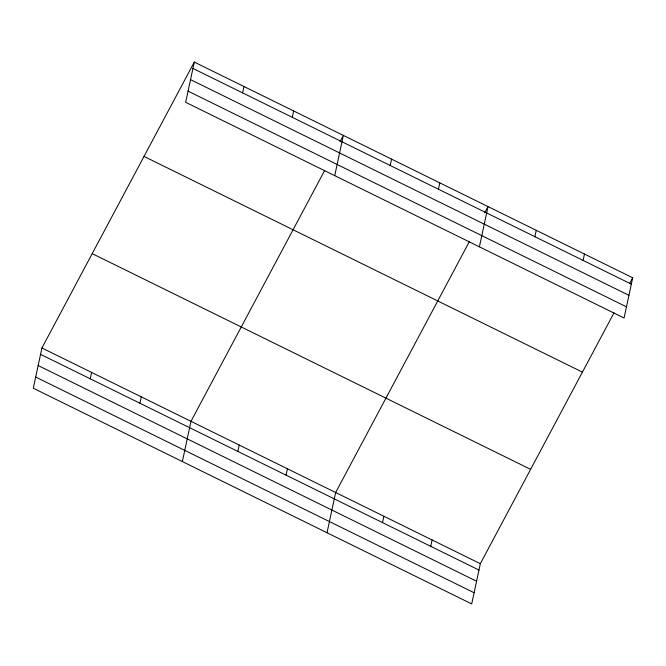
<?xml version="1.0" encoding="UTF-8"?>
<svg xmlns="http://www.w3.org/2000/svg" width="666" height="666" viewBox="0 0 666 666"><rect width="100%" height="100%" fill="white"/><g stroke="black" fill="none" stroke-linecap="round" stroke-linejoin="round"><path stroke-width="1" d="M194.297 62.071L185.672 102.306L624.075 318.015L632.7 277.78L194.297 62.071L41.925 347.985L33.3 388.22L471.703 603.929L480.328 563.694L614.027 312.82M90.243 378.804L91.608 372.436M139.935 403.246L141.3 396.878M242.615 92.882L243.981 86.522M182.359 461.563L190.984 421.328L324.675 170.454M292.299 117.333L293.664 110.964M237.845 451.423L239.211 445.055M334.732 175.649L343.356 135.414L340.001 141.7M286.064 475.149L287.429 468.781M390.209 165.509L391.575 159.141M327.031 532.742L335.656 492.507L469.347 241.641M438.436 189.236L439.801 182.867M382.517 522.602L383.882 516.233M479.403 246.828L488.028 206.593L484.673 212.887M430.744 546.328L432.109 539.968M534.89 236.688L536.255 230.319M583.108 260.414L584.473 254.046M629.828 283.167L632.7 277.78M192.932 68.44L631.335 284.141M190.534 79.62L628.937 295.321M188.07 91.134L626.473 306.835M144.014 156.427L582.417 372.127M92.208 253.638L530.611 469.339M41.925 347.985L480.328 563.694M40.559 354.354L478.962 570.054M38.162 365.534L476.573 581.235M35.698 377.048L474.1 592.748"/></g></svg>
